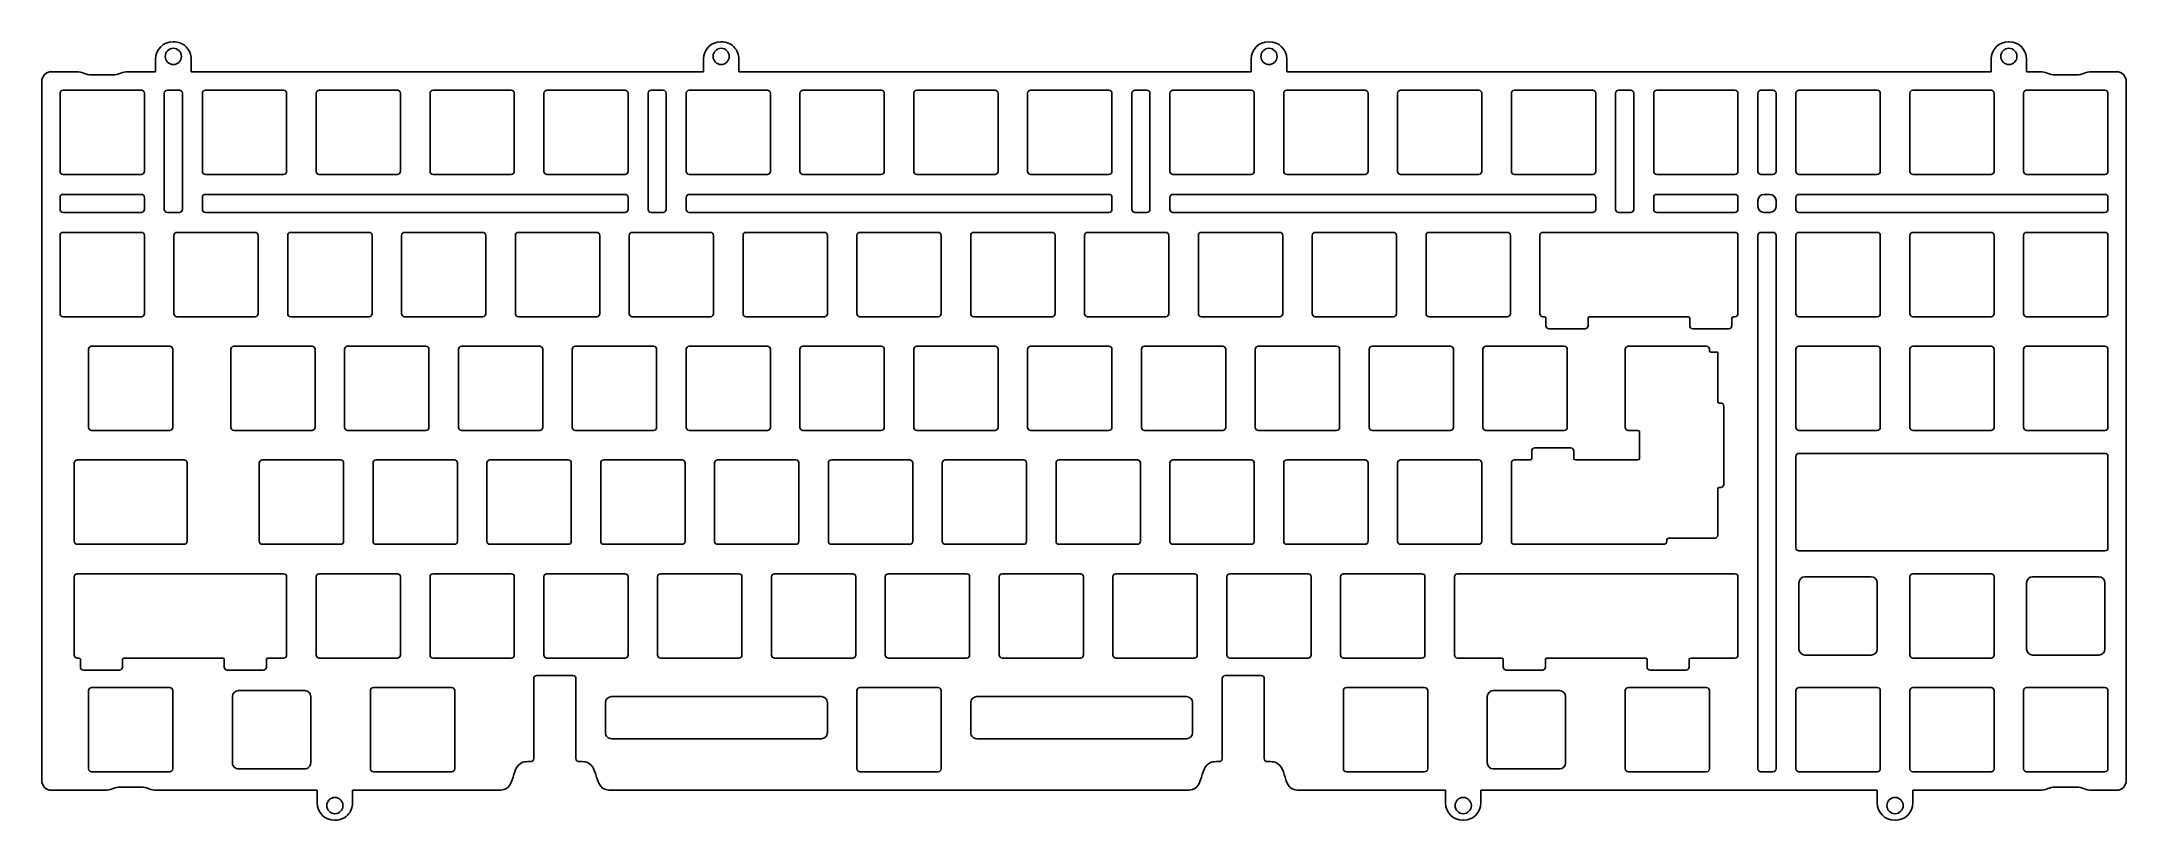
# Model space of a CAD drawing. Extents: x -4 to 342, y -88 to 41.
import ezdxf

# ---------------------------------------------------------------- set-up
doc = ezdxf.new("R2010")
doc.units = 0
doc.layers.add('BLACK', color=7, linetype='CONTINUOUS')

msp = doc.modelspace()

# ---------------------------------------------------------------- linework, layer by layer
at = {"layer": 'BLACK', "linetype": 'CONTINUOUS'}
for p, q in [((15.0125, 36.225), (15.0125, 38.325)), ((17.9125, 41.225), (18.0125, 41.225)), ((20.9125, 38.325), (20.9125, 36.225)), ((105.969, 36.225), (105.969, 38.325)), ((108.869, 41.225), (108.969, 41.225)), ((111.869, 38.325), (111.869, 36.225)), ((196.925, 36.225), (196.925, 38.325)), ((199.825, 41.225), (199.925, 41.225)), ((202.825, 38.325), (202.825, 36.225)), ((319.775, 36.225), (319.775, 38.325)), ((322.675, 41.225), (322.775, 41.225)), ((325.675, 38.325), (325.675, 36.225)), ((-3.9, -81.5), (-3.9, 34.625)), ((-2.3, 36.225), (1.9324, 36.225)), ((7.8876, 35.725), (4.4124, 35.725)), ((10.3676, 36.225), (15.0125, 36.225)), ((20.9125, 36.225), (105.969, 36.225)), ((111.869, 36.225), (196.925, 36.225)), ((202.825, 36.225), (319.775, 36.225)), ((325.675, 36.225), (327.957, 36.225)), ((333.913, 35.725), (330.437, 35.725)), ((336.393, 36.225), (340.625, 36.225)), ((342.225, 34.625), (342.225, -81.5)), ((-0.85, 32.675), (-0.85, 19.675)), ((12.65, 33.175), (-0.35, 33.175)), ((13.15, 19.675), (13.15, 32.675)), ((16.4625, 32.675), (16.4625, 13.3625)), ((18.9625, 33.175), (16.9625, 33.175)), ((19.4625, 32.675), (19.4625, 13.3625)), ((22.775, 32.675), (22.775, 19.675)), ((36.275, 33.175), (23.275, 33.175)), ((36.775, 19.675), (36.775, 32.675)), ((41.675, 32.675), (41.675, 19.675)), ((55.175, 33.175), (42.175, 33.175)), ((55.675, 19.675), (55.675, 32.675)), ((60.575, 32.675), (60.575, 19.675)), ((74.075, 33.175), (61.075, 33.175)), ((74.575, 19.675), (74.575, 32.675)), ((79.475, 32.675), (79.475, 19.675)), ((92.975, 33.175), (79.975, 33.175)), ((93.475, 19.675), (93.475, 32.675)), ((96.7875, 32.675), (96.7875, 13.3625)), ((97.2875, 33.175), (99.2875, 33.175)), ((99.7875, 32.675), (99.7875, 13.3625)), ((103.1, 32.675), (103.1, 19.675)), ((116.6, 33.175), (103.6, 33.175)), ((117.1, 19.675), (117.1, 32.675)), ((122, 32.675), (122, 19.675)), ((135.5, 33.175), (122.5, 33.175)), ((136, 19.675), (136, 32.675)), ((140.9, 32.675), (140.9, 19.675)), ((154.4, 33.175), (141.4, 33.175)), ((154.9, 19.675), (154.9, 32.675)), ((159.8, 32.675), (159.8, 19.675)), ((173.3, 33.175), (160.3, 33.175)), ((173.8, 19.675), (173.8, 32.675)), ((177.112, 32.675), (177.112, 13.3625)), ((177.612, 33.175), (179.612, 33.175)), ((180.112, 32.675), (180.112, 13.3625)), ((183.425, 32.675), (183.425, 19.675)), ((196.925, 33.175), (183.925, 33.175)), ((197.425, 19.675), (197.425, 32.675)), ((202.325, 32.675), (202.325, 19.675)), ((215.825, 33.175), (202.825, 33.175)), ((216.325, 19.675), (216.325, 32.675)), ((221.225, 32.675), (221.225, 19.675)), ((234.725, 33.175), (221.725, 33.175)), ((235.225, 19.675), (235.225, 32.675)), ((240.125, 32.675), (240.125, 19.675)), ((253.625, 33.175), (240.625, 33.175)), ((254.125, 19.675), (254.125, 32.675)), ((257.438, 13.3625), (257.438, 32.675)), ((257.938, 33.175), (259.938, 33.175)), ((260.438, 13.3625), (260.438, 32.675)), ((263.75, 32.675), (263.75, 19.675)), ((277.25, 33.175), (264.25, 33.175)), ((277.75, 19.675), (277.75, 32.675)), ((281.062, 32.675), (281.062, 19.675)), ((281.562, 33.175), (283.562, 33.175)), ((284.062, 32.675), (284.062, 19.675)), ((287.375, 32.675), (287.375, 19.675)), ((300.875, 33.175), (287.875, 33.175)), ((301.375, 19.675), (301.375, 32.675)), ((306.275, 32.675), (306.275, 19.675)), ((319.775, 33.175), (306.775, 33.175)), ((320.275, 19.675), (320.275, 32.675)), ((325.175, 32.675), (325.175, 19.675)), ((338.675, 33.175), (325.675, 33.175)), ((339.175, 19.675), (339.175, 32.675)), ((-0.35, 19.175), (12.65, 19.175)), ((23.275, 19.175), (36.275, 19.175)), ((42.175, 19.175), (55.175, 19.175)), ((61.075, 19.175), (74.075, 19.175)), ((79.975, 19.175), (92.975, 19.175)), ((103.6, 19.175), (116.6, 19.175)), ((122.5, 19.175), (135.5, 19.175)), ((141.4, 19.175), (154.4, 19.175)), ((160.3, 19.175), (173.3, 19.175)), ((183.925, 19.175), (196.925, 19.175)), ((202.825, 19.175), (215.825, 19.175)), ((221.725, 19.175), (234.725, 19.175)), ((240.625, 19.175), (253.625, 19.175)), ((264.25, 19.175), (277.25, 19.175)), ((281.562, 19.175), (283.562, 19.175)), ((287.875, 19.175), (300.875, 19.175)), ((306.775, 19.175), (319.775, 19.175)), ((325.675, 19.175), (338.675, 19.175)), ((-0.85, 15.3625), (-0.85, 13.3625)), ((-0.35, 15.8625), (12.65, 15.8625)), ((13.15, 15.3625), (13.15, 13.3625)), ((22.775, 15.3625), (22.775, 13.3625)), ((23.275, 15.8625), (92.975, 15.8625)), ((93.475, 15.3625), (93.475, 13.3625)), ((103.1, 15.3625), (103.1, 13.3625)), ((103.6, 15.8625), (173.3, 15.8625)), ((173.8, 15.3625), (173.8, 13.3625)), ((183.425, 15.3625), (183.425, 13.3625)), ((183.925, 15.8625), (253.625, 15.8625)), ((254.125, 15.3625), (254.125, 13.3625)), ((263.75, 15.3625), (263.75, 13.3625)), ((264.25, 15.8625), (277.25, 15.8625)), ((277.75, 15.3625), (277.75, 13.3625)), ((281.062, 14.8625), (281.062, 13.8625)), ((282.062, 15.8625), (283.062, 15.8625)), ((284.062, 14.8625), (284.062, 13.8625)), ((287.375, 15.3625), (287.375, 13.3625)), ((287.875, 15.8625), (338.675, 15.8625)), ((339.175, 15.3625), (339.175, 13.3625)), ((-0.35, 12.8625), (12.65, 12.8625)), ((18.9625, 12.8625), (16.9625, 12.8625)), ((23.275, 12.8625), (92.975, 12.8625)), ((97.2875, 12.8625), (99.2875, 12.8625)), ((103.6, 12.8625), (173.3, 12.8625)), ((177.612, 12.8625), (179.612, 12.8625)), ((183.925, 12.8625), (253.625, 12.8625)), ((257.938, 12.8625), (259.938, 12.8625)), ((264.25, 12.8625), (277.25, 12.8625)), ((282.062, 12.8625), (283.062, 12.8625)), ((287.875, 12.8625), (338.675, 12.8625)), ((-0.85, 9.05), (-0.85, -3.95)), ((12.65, 9.55), (-0.35, 9.55)), ((13.15, -3.95), (13.15, 9.05)), ((18.05, 9.05), (18.05, -3.95)), ((31.55, 9.55), (18.55, 9.55)), ((32.05, -3.95), (32.05, 9.05)), ((36.95, 9.05), (36.95, -3.95)), ((50.45, 9.55), (37.45, 9.55)), ((50.95, -3.95), (50.95, 9.05)), ((55.85, 9.05), (55.85, -3.95)), ((69.35, 9.55), (56.35, 9.55)), ((69.85, -3.95), (69.85, 9.05)), ((74.75, 9.05), (74.75, -3.95)), ((88.25, 9.55), (75.25, 9.55)), ((88.75, -3.95), (88.75, 9.05)), ((93.65, 9.05), (93.65, -3.95)), ((107.15, 9.55), (94.15, 9.55)), ((107.65, -3.95), (107.65, 9.05)), ((112.55, 9.05), (112.55, -3.95)), ((126.05, 9.55), (113.05, 9.55)), ((126.55, -3.95), (126.55, 9.05)), ((131.45, 9.05), (131.45, -3.95)), ((144.95, 9.55), (131.95, 9.55)), ((145.45, -3.95), (145.45, 9.05)), ((150.35, 9.05), (150.35, -3.95)), ((163.85, 9.55), (150.85, 9.55)), ((164.35, -3.95), (164.35, 9.05)), ((169.25, 9.05), (169.25, -3.95)), ((182.75, 9.55), (169.75, 9.55)), ((183.25, -3.95), (183.25, 9.05)), ((188.15, 9.05), (188.15, -3.95)), ((201.65, 9.55), (188.65, 9.55)), ((202.15, -3.95), (202.15, 9.05)), ((207.05, 9.05), (207.05, -3.95)), ((220.55, 9.55), (207.55, 9.55)), ((221.05, -3.95), (221.05, 9.05)), ((225.95, 9.05), (225.95, -3.95)), ((239.45, 9.55), (226.45, 9.55)), ((239.95, -3.95), (239.95, 9.05)), ((244.85, 9.05), (244.85, -3.95)), ((277.25, 9.55), (245.35, 9.55)), ((277.75, 9.05), (277.75, -3.95)), ((281.062, 9.05), (281.062, -79.55)), ((281.562, 9.55), (283.562, 9.55)), ((284.062, 9.05), (284.062, -79.55)), ((287.375, 9.05), (287.375, -3.95)), ((300.875, 9.55), (287.875, 9.55)), ((301.375, -3.95), (301.375, 9.05)), ((306.275, 9.05), (306.275, -3.95)), ((319.775, 9.55), (306.775, 9.55)), ((320.275, -3.95), (320.275, 9.05)), ((325.175, 9.05), (325.175, -3.95)), ((338.675, 9.55), (325.675, 9.55)), ((339.175, -3.95), (339.175, 9.05)), ((-0.35, -4.45), (12.65, -4.45)), ((18.55, -4.45), (31.55, -4.45)), ((37.45, -4.45), (50.45, -4.45)), ((56.35, -4.45), (69.35, -4.45)), ((75.25, -4.45), (88.25, -4.45)), ((94.15, -4.45), (107.15, -4.45)), ((113.05, -4.45), (126.05, -4.45)), ((131.95, -4.45), (144.95, -4.45)), ((150.85, -4.45), (163.85, -4.45)), ((169.75, -4.45), (182.75, -4.45)), ((188.65, -4.45), (201.65, -4.45)), ((207.55, -4.45), (220.55, -4.45)), ((226.45, -4.45), (239.45, -4.45)), ((245.35, -4.45), (245.612, -4.45)), ((245.862, -4.7), (245.862, -5.95)), ((246.362, -6.45), (252.362, -6.45)), ((252.862, -4.7), (252.862, -5.95)), ((253.112, -4.45), (269.488, -4.45)), ((269.738, -4.7), (269.738, -5.95)), ((270.238, -6.45), (276.238, -6.45)), ((276.738, -4.7), (276.738, -5.95)), ((276.988, -4.45), (277.25, -4.45)), ((287.875, -4.45), (300.875, -4.45)), ((306.775, -4.45), (319.775, -4.45)), ((325.675, -4.45), (338.675, -4.45)), ((3.875, -9.85), (3.875, -22.85)), ((17.375, -9.35), (4.375, -9.35)), ((17.875, -22.85), (17.875, -9.85)), ((27.5, -9.85), (27.5, -22.85)), ((41, -9.35), (28, -9.35)), ((41.5, -22.85), (41.5, -9.85)), ((46.4, -9.85), (46.4, -22.85)), ((59.9, -9.35), (46.9, -9.35)), ((60.4, -22.85), (60.4, -9.85)), ((65.3, -9.85), (65.3, -22.85)), ((78.8, -9.35), (65.8, -9.35)), ((79.3, -22.85), (79.3, -9.85)), ((84.2, -9.85), (84.2, -22.85)), ((97.7, -9.35), (84.7, -9.35)), ((98.2, -22.85), (98.2, -9.85)), ((103.1, -9.85), (103.1, -22.85)), ((116.6, -9.35), (103.6, -9.35)), ((117.1, -22.85), (117.1, -9.85)), ((122, -9.85), (122, -22.85)), ((135.5, -9.35), (122.5, -9.35)), ((136, -22.85), (136, -9.85)), ((140.9, -9.85), (140.9, -22.85)), ((154.4, -9.35), (141.4, -9.35)), ((154.9, -22.85), (154.9, -9.85)), ((159.8, -9.85), (159.8, -22.85)), ((173.3, -9.35), (160.3, -9.35)), ((173.8, -22.85), (173.8, -9.85)), ((178.7, -9.85), (178.7, -22.85)), ((192.2, -9.35), (179.2, -9.35)), ((192.7, -22.85), (192.7, -9.85)), ((197.6, -9.85), (197.6, -22.85)), ((211.1, -9.35), (198.1, -9.35)), ((211.6, -22.85), (211.6, -9.85)), ((216.5, -9.85), (216.5, -22.85)), ((230, -9.35), (217, -9.35)), ((230.5, -22.85), (230.5, -9.85)), ((235.4, -9.85), (235.4, -22.85)), ((248.9, -9.35), (235.9, -9.35)), ((249.4, -22.85), (249.4, -9.85)), ((259.025, -9.85), (259.025, -22.85)), ((272.525, -9.35), (259.525, -9.35)), ((273.025, -10.112), (273.025, -9.85)), ((274.387, -10.362), (273.275, -10.362)), ((274.387, -18.55), (274.387, -10.362)), ((287.375, -9.85), (287.375, -22.85)), ((300.875, -9.35), (287.875, -9.35)), ((301.375, -22.85), (301.375, -9.85)), ((306.275, -9.85), (306.275, -22.85)), ((319.775, -9.35), (306.775, -9.35)), ((320.275, -22.85), (320.275, -9.85)), ((325.175, -9.85), (325.175, -22.85)), ((338.675, -9.35), (325.675, -9.35)), ((339.175, -22.85), (339.175, -9.85)), ((274.887, -18.8), (274.637, -18.8)), ((275.387, -32.3), (275.387, -19.3)), ((4.375, -23.35), (17.375, -23.35)), ((28, -23.35), (41, -23.35)), ((46.9, -23.35), (59.9, -23.35)), ((65.8, -23.35), (78.8, -23.35)), ((84.7, -23.35), (97.7, -23.35)), ((103.6, -23.35), (116.6, -23.35)), ((122.5, -23.35), (135.5, -23.35)), ((141.4, -23.35), (154.4, -23.35)), ((160.3, -23.35), (173.3, -23.35)), ((179.2, -23.35), (192.2, -23.35)), ((198.1, -23.35), (211.1, -23.35)), ((217, -23.35), (230, -23.35)), ((235.9, -23.35), (248.9, -23.35)), ((259.525, -23.35), (261.137, -23.35)), ((261.387, -23.6), (261.387, -28)), ((287.875, -23.35), (300.875, -23.35)), ((306.775, -23.35), (319.775, -23.35)), ((325.675, -23.35), (338.675, -23.35)), ((243.499, -28), (243.499, -26.75)), ((249.999, -26.25), (243.999, -26.25)), ((250.499, -28), (250.499, -26.75)), ((287.375, -27.65), (287.375, -42.85)), ((287.875, -27.15), (338.675, -27.15)), ((339.175, -27.65), (339.175, -42.85)), ((1.5125, -28.75), (1.5125, -41.75)), ((19.7375, -28.25), (2.0125, -28.25)), ((20.2375, -41.75), (20.2375, -28.75)), ((32.225, -28.75), (32.225, -41.75)), ((45.725, -28.25), (32.725, -28.25)), ((46.225, -41.75), (46.225, -28.75)), ((51.125, -28.75), (51.125, -41.75)), ((64.625, -28.25), (51.625, -28.25)), ((65.125, -41.75), (65.125, -28.75)), ((70.025, -28.75), (70.025, -41.75)), ((83.525, -28.25), (70.525, -28.25)), ((84.025, -41.75), (84.025, -28.75)), ((88.925, -28.75), (88.925, -41.75)), ((102.425, -28.25), (89.425, -28.25)), ((102.925, -41.75), (102.925, -28.75)), ((107.825, -28.75), (107.825, -41.75)), ((121.325, -28.25), (108.325, -28.25)), ((121.825, -41.75), (121.825, -28.75)), ((126.725, -28.75), (126.725, -41.75)), ((140.225, -28.25), (127.225, -28.25)), ((140.725, -41.75), (140.725, -28.75)), ((145.625, -28.75), (145.625, -41.75)), ((159.125, -28.25), (146.125, -28.25)), ((159.625, -41.75), (159.625, -28.75)), ((164.525, -28.75), (164.525, -41.75)), ((178.025, -28.25), (165.025, -28.25)), ((178.525, -41.75), (178.525, -28.75)), ((183.425, -28.75), (183.425, -41.75)), ((196.925, -28.25), (183.925, -28.25)), ((197.425, -41.75), (197.425, -28.75)), ((202.325, -28.75), (202.325, -41.75)), ((215.825, -28.25), (202.825, -28.25)), ((216.325, -41.75), (216.325, -28.75)), ((221.225, -28.75), (221.225, -41.75)), ((234.725, -28.25), (221.725, -28.25)), ((235.225, -41.75), (235.225, -28.75)), ((240.125, -28.75), (240.125, -41.75)), ((243.249, -28.25), (240.625, -28.25)), ((261.137, -28.25), (250.749, -28.25)), ((274.387, -40.738), (274.387, -33.05)), ((274.637, -32.8), (274.887, -32.8)), ((265.938, -41.75), (265.938, -41.5)), ((273.875, -41.25), (266.188, -41.25)), ((2.0125, -42.25), (19.7375, -42.25)), ((32.725, -42.25), (45.725, -42.25)), ((51.625, -42.25), (64.625, -42.25)), ((70.525, -42.25), (83.525, -42.25)), ((89.425, -42.25), (102.425, -42.25)), ((108.325, -42.25), (121.325, -42.25)), ((127.225, -42.25), (140.225, -42.25)), ((146.125, -42.25), (159.125, -42.25)), ((165.025, -42.25), (178.025, -42.25)), ((183.925, -42.25), (196.925, -42.25)), ((202.825, -42.25), (215.825, -42.25)), ((221.725, -42.25), (234.725, -42.25)), ((240.625, -42.25), (265.438, -42.25)), ((287.875, -43.35), (338.675, -43.35)), ((1.5125, -47.65), (1.5125, -60.65)), ((36.275, -47.15), (2.0125, -47.15)), ((36.775, -60.65), (36.775, -47.65)), ((41.675, -47.65), (41.675, -60.65)), ((55.175, -47.15), (42.175, -47.15)), ((55.675, -60.65), (55.675, -47.65)), ((60.575, -47.65), (60.575, -60.65)), ((74.075, -47.15), (61.075, -47.15)), ((74.575, -60.65), (74.575, -47.65)), ((79.475, -47.65), (79.475, -60.65)), ((92.975, -47.15), (79.975, -47.15)), ((93.475, -60.65), (93.475, -47.65)), ((98.375, -47.65), (98.375, -60.65)), ((111.875, -47.15), (98.875, -47.15)), ((112.375, -60.65), (112.375, -47.65)), ((117.275, -47.65), (117.275, -60.65)), ((130.775, -47.15), (117.775, -47.15)), ((131.275, -60.65), (131.275, -47.65)), ((136.175, -47.65), (136.175, -60.65)), ((149.675, -47.15), (136.675, -47.15)), ((150.175, -60.65), (150.175, -47.65)), ((155.075, -47.65), (155.075, -60.65)), ((168.575, -47.15), (155.575, -47.15)), ((169.075, -60.65), (169.075, -47.65)), ((173.975, -47.65), (173.975, -60.65)), ((187.475, -47.15), (174.475, -47.15)), ((187.975, -60.65), (187.975, -47.65)), ((192.875, -47.65), (192.875, -60.65)), ((206.375, -47.15), (193.375, -47.15)), ((206.875, -60.65), (206.875, -47.65)), ((211.775, -47.65), (211.775, -60.65)), ((225.275, -47.15), (212.275, -47.15)), ((225.775, -60.65), (225.775, -47.65)), ((230.675, -47.65), (230.675, -60.65)), ((231.175, -47.15), (277.25, -47.15)), ((277.75, -47.65), (277.75, -60.65)), ((299.875, -47.65), (288.875, -47.65)), ((306.275, -47.65), (306.275, -60.65)), ((319.775, -47.15), (306.775, -47.15)), ((320.275, -60.65), (320.275, -47.65)), ((337.675, -47.65), (326.675, -47.65)), ((287.875, -48.65), (287.875, -59.65)), ((300.875, -48.65), (300.875, -59.65)), ((325.675, -48.65), (325.675, -59.65)), ((338.675, -48.65), (338.675, -59.65)), ((2.0125, -61.15), (2.2745, -61.15)), ((2.5245, -61.4), (2.5245, -62.65)), ((9.5245, -61.4), (9.5245, -62.65)), ((9.7745, -61.15), (26.1505, -61.15)), ((26.4005, -61.4), (26.4005, -62.65)), ((33.4005, -61.4), (33.4005, -62.65)), ((33.6505, -61.15), (36.275, -61.15)), ((42.175, -61.15), (55.175, -61.15)), ((61.075, -61.15), (74.075, -61.15)), ((79.975, -61.15), (92.975, -61.15)), ((98.875, -61.15), (111.875, -61.15)), ((117.775, -61.15), (130.775, -61.15)), ((136.675, -61.15), (149.675, -61.15)), ((155.575, -61.15), (168.575, -61.15)), ((174.475, -61.15), (187.475, -61.15)), ((193.375, -61.15), (206.375, -61.15)), ((212.275, -61.15), (225.275, -61.15)), ((231.175, -61.15), (238.524, -61.15)), ((238.774, -61.4), (238.774, -62.65)), ((245.774, -61.4), (245.774, -62.65)), ((246.024, -61.15), (262.4, -61.15)), ((262.65, -61.4), (262.65, -62.65)), ((269.65, -61.4), (269.65, -62.65)), ((269.9, -61.15), (277.25, -61.15)), ((299.875, -60.65), (288.875, -60.65)), ((306.775, -61.15), (319.775, -61.15)), ((337.675, -60.65), (326.675, -60.65)), ((3.0245, -63.15), (9.0245, -63.15)), ((26.9005, -63.15), (32.9005, -63.15)), ((77.8, -77.85), (77.8, -64.55)), ((84.3, -64.05), (78.3, -64.05)), ((84.8, -77.85), (84.8, -64.55)), ((192.1, -77.85), (192.1, -64.55)), ((198.6, -64.05), (192.6, -64.05)), ((199.1, -77.85), (199.1, -64.55)), ((239.274, -63.15), (245.274, -63.15)), ((263.15, -63.15), (269.15, -63.15)), ((3.875, -66.55), (3.875, -79.55)), ((17.375, -66.05), (4.375, -66.05)), ((17.875, -79.55), (17.875, -66.55)), ((27.775, -67.55), (27.775, -78.55)), ((28.775, -66.55), (39.775, -66.55)), ((40.775, -67.55), (40.775, -78.55)), ((50.675, -66.55), (50.675, -79.55)), ((64.175, -66.05), (51.175, -66.05)), ((64.675, -79.55), (64.675, -66.55)), ((89.7, -68.55), (89.7, -73.55)), ((90.7, -67.55), (125.55, -67.55)), ((126.55, -68.55), (126.55, -73.55)), ((131.45, -66.55), (131.45, -79.55)), ((144.95, -66.05), (131.95, -66.05)), ((145.45, -79.55), (145.45, -66.55)), ((150.35, -68.55), (150.35, -73.55)), ((186.2, -67.55), (151.35, -67.55)), ((187.2, -68.55), (187.2, -73.55)), ((212.225, -66.55), (212.225, -79.55)), ((225.725, -66.05), (212.725, -66.05)), ((226.225, -79.55), (226.225, -66.55)), ((236.125, -67.55), (236.125, -78.55)), ((237.125, -66.55), (248.125, -66.55)), ((249.125, -67.55), (249.125, -78.55)), ((259.025, -66.55), (259.025, -79.55)), ((272.525, -66.05), (259.525, -66.05)), ((273.025, -79.55), (273.025, -66.55)), ((287.375, -66.55), (287.375, -79.55)), ((300.875, -66.05), (287.875, -66.05)), ((301.375, -79.55), (301.375, -66.55)), ((306.275, -66.55), (306.275, -79.55)), ((319.775, -66.05), (306.775, -66.05)), ((320.275, -79.55), (320.275, -66.55)), ((325.175, -66.55), (325.175, -79.55)), ((338.675, -66.05), (325.675, -66.05)), ((339.175, -79.55), (339.175, -66.55)), ((90.7, -74.55), (125.55, -74.55)), ((186.2, -74.55), (151.35, -74.55)), ((28.775, -79.55), (39.775, -79.55)), ((74.7971, -79.648), (74.9998, -79.2658)), ((74.9998, -79.2658), (75.2563, -78.9324)), ((75.2563, -78.9324), (75.582, -78.6617)), ((75.582, -78.6617), (75.9923, -78.4674)), ((75.9923, -78.4674), (76.234, -78.4033)), ((76.234, -78.4033), (76.5026, -78.3636)), ((76.5026, -78.3636), (76.8, -78.35)), ((76.8, -78.35), (77.3, -78.35)), ((85.3, -78.35), (85.8, -78.35)), ((86.0974, -78.3636), (85.8, -78.35)), ((86.366, -78.4033), (86.0974, -78.3636)), ((86.6077, -78.4674), (86.366, -78.4033)), ((87.018, -78.6617), (86.6077, -78.4674)), ((87.3437, -78.9324), (87.018, -78.6617)), ((87.6002, -79.2658), (87.3437, -78.9324)), ((87.8029, -79.648), (87.6002, -79.2658)), ((189.097, -79.648), (189.3, -79.2658)), ((189.3, -79.2658), (189.556, -78.9324)), ((189.556, -78.9324), (189.882, -78.6617)), ((189.882, -78.6617), (190.292, -78.4674)), ((190.292, -78.4674), (190.534, -78.4033)), ((190.534, -78.4033), (190.803, -78.3636)), ((190.803, -78.3636), (191.1, -78.35)), ((191.6, -78.35), (191.1, -78.35)), ((200.1, -78.35), (199.6, -78.35)), ((200.397, -78.3636), (200.1, -78.35)), ((200.666, -78.4033), (200.397, -78.3636)), ((200.908, -78.4674), (200.666, -78.4033)), ((201.318, -78.6617), (200.908, -78.4674)), ((201.644, -78.9324), (201.318, -78.6617)), ((201.9, -79.2658), (201.644, -78.9324)), ((202.103, -79.648), (201.9, -79.2658)), ((237.125, -79.55), (248.125, -79.55)), ((4.375, -80.05), (17.375, -80.05)), ((9.1374, -82.6), (12.6126, -82.6)), ((51.175, -80.05), (64.175, -80.05)), ((72.3474, -83.0864), (72.616, -83.0467)), ((72.616, -83.0467), (72.8577, -82.9826)), ((72.8577, -82.9826), (73.268, -82.7883)), ((73.268, -82.7883), (73.5937, -82.5176)), ((73.5937, -82.5176), (73.8502, -82.1842)), ((73.8502, -82.1842), (74.0529, -81.802)), ((74.0529, -81.802), (74.2171, -81.3851)), ((74.2171, -81.3851), (74.3583, -80.9474)), ((74.3583, -80.9474), (74.4917, -80.5026)), ((74.4917, -80.5026), (74.6329, -80.0649)), ((74.6329, -80.0649), (74.7971, -79.648)), ((87.9671, -80.0649), (87.8029, -79.648)), ((88.1083, -80.5026), (87.9671, -80.0649)), ((88.2417, -80.9474), (88.1083, -80.5026)), ((88.3829, -81.3851), (88.2417, -80.9474)), ((88.5471, -81.802), (88.3829, -81.3851)), ((88.7498, -82.1842), (88.5471, -81.802)), ((89.0063, -82.5176), (88.7498, -82.1842)), ((89.332, -82.7883), (89.0063, -82.5176)), ((89.7423, -82.9826), (89.332, -82.7883)), ((89.984, -83.0467), (89.7423, -82.9826)), ((90.2526, -83.0864), (89.984, -83.0467)), ((131.95, -80.05), (144.95, -80.05)), ((186.647, -83.0864), (186.916, -83.0467)), ((186.916, -83.0467), (187.158, -82.9826)), ((187.158, -82.9826), (187.568, -82.7883)), ((187.568, -82.7883), (187.894, -82.5176)), ((187.894, -82.5176), (188.15, -82.1842)), ((188.15, -82.1842), (188.353, -81.802)), ((188.353, -81.802), (188.517, -81.3851)), ((188.517, -81.3851), (188.658, -80.9474)), ((188.658, -80.9474), (188.792, -80.5026)), ((188.792, -80.5026), (188.933, -80.0649)), ((188.933, -80.0649), (189.097, -79.648)), ((202.267, -80.0649), (202.103, -79.648)), ((202.408, -80.5026), (202.267, -80.0649)), ((202.542, -80.9474), (202.408, -80.5026)), ((202.683, -81.3851), (202.542, -80.9474)), ((202.847, -81.802), (202.683, -81.3851)), ((203.05, -82.1842), (202.847, -81.802)), ((203.306, -82.5176), (203.05, -82.1842)), ((203.632, -82.7883), (203.306, -82.5176)), ((204.042, -82.9826), (203.632, -82.7883)), ((204.284, -83.0467), (204.042, -82.9826)), ((204.553, -83.0864), (204.284, -83.0467)), ((212.725, -80.05), (225.725, -80.05)), ((259.525, -80.05), (272.525, -80.05)), ((281.562, -80.05), (283.562, -80.05)), ((287.875, -80.05), (300.875, -80.05)), ((306.775, -80.05), (319.775, -80.05)), ((325.675, -80.05), (338.675, -80.05)), ((330.437, -82.6), (333.913, -82.6)), ((6.6574, -83.1), (-2.3, -83.1)), ((41.825, -83.1), (15.0926, -83.1)), ((41.825, -85.2), (41.825, -83.1)), ((72.05, -83.1), (47.725, -83.1)), ((47.725, -83.1), (47.725, -85.2)), ((72.05, -83.1), (72.3474, -83.0864)), ((90.55, -83.1), (90.2526, -83.0864)), ((186.35, -83.1), (90.55, -83.1)), ((186.35, -83.1), (186.647, -83.0864)), ((204.85, -83.1), (204.553, -83.0864)), ((229.175, -83.1), (204.85, -83.1)), ((229.175, -85.2), (229.175, -83.1)), ((235.075, -83.1), (235.075, -85.2)), ((300.875, -83.1), (235.075, -83.1)), ((300.875, -85.2), (300.875, -83.1)), ((306.775, -83.1), (306.775, -85.2)), ((327.957, -83.1), (306.775, -83.1)), ((340.625, -83.1), (336.393, -83.1)), ((44.825, -88.1), (44.725, -88.1)), ((232.175, -88.1), (232.075, -88.1)), ((303.875, -88.1), (303.775, -88.1))]:
    msp.add_line(p, q, dxfattribs=at)
at = {"layer": 'BLACK'}
for centre in [(17.9625, 38.775), (108.919, 38.775), (199.875, 38.775), (322.725, 38.775), (44.775, -85.65), (232.125, -85.65), (303.825, -85.65)]:
    msp.add_circle(centre, 1.35, dxfattribs=at)
for centre, radius, start, end in [((17.9125, 38.325), 2.9, -270, -180), ((18.0125, 38.325), 2.9, -0.00002, 90), ((108.869, 38.325), 2.9, -270, -180), ((108.969, 38.325), 2.9, -0.00002, 90), ((199.825, 38.325), 2.9, 90, 180), ((199.925, 38.325), 2.9, 0, 90), ((322.675, 38.325), 2.9, 90, 180), ((322.775, 38.325), 2.9, 0, 90), ((-2.3, 34.625), 1.6, -270, -180), ((1.9324, 33.325), 2.9, 67.2019, 89.9999), ((4.4124, 39.225), 3.5, -112.798, -90), ((7.8876, 39.225), 3.5, -90, -67.2018), ((10.3676, 33.325), 2.9, 90.0001, 112.798), ((327.957, 33.325), 2.9, 67.201, 89.9991), ((330.437, 39.225), 3.5, -112.799, -90.0006), ((333.913, 39.225), 3.5, -89.9994, -67.2012), ((336.393, 33.325), 2.9, 90.0009, 112.799), ((340.625, 34.625), 1.6, 0, 90), ((-0.35, 32.675), 0.5, 90.0001, 180), ((12.65, 32.675), 0.5, 0.000115, 89.9999), ((16.9625, 32.675), 0.5, 90.0001, 180), ((18.9625, 32.675), 0.5, 0.000115, 89.9999), ((23.275, 32.675), 0.5, 90.0001, 180), ((36.275, 32.675), 0.5, 0.000115, 89.9999), ((42.175, 32.675), 0.5, 90.0001, 180), ((55.175, 32.675), 0.5, 0.000115, 89.9999), ((61.075, 32.675), 0.5, 90.0001, 180), ((74.075, 32.675), 0.5, 0.000115, 89.9999), ((79.975, 32.675), 0.5, 90.0001, 180), ((92.975, 32.675), 0.5, 0.000115, 89.9999), ((97.2875, 32.675), 0.5, 90.0001, 180), ((99.2875, 32.675), 0.5, 0.000115, 89.9999), ((103.6, 32.675), 0.5, 90.0001, 180), ((116.6, 32.675), 0.5, 0.000115, 89.9999), ((122.5, 32.675), 0.5, 90.0001, 180), ((135.5, 32.675), 0.5, 0.000115, 89.9999), ((141.4, 32.675), 0.5, 90.0001, 180), ((154.4, 32.675), 0.5, 0.000115, 89.9999), ((160.3, 32.675), 0.5, 90.0001, 180), ((173.3, 32.675), 0.5, 0, 90), ((177.612, 32.675), 0.5, 90, 180), ((179.612, 32.675), 0.5, 0, 90), ((183.925, 32.675), 0.5, 90, 180), ((196.925, 32.675), 0.5, 0, 90), ((202.825, 32.675), 0.5, 90, 180), ((215.825, 32.675), 0.5, 0, 90), ((221.725, 32.675), 0.5, 90, 180), ((234.725, 32.675), 0.5, 0, 90), ((240.625, 32.675), 0.5, 90, 180), ((253.625, 32.675), 0.5, 0, 90), ((257.938, 32.675), 0.5, 90, 180), ((259.938, 32.675), 0.5, 0, 90), ((264.25, 32.675), 0.5, 90, 180), ((277.25, 32.675), 0.5, 0, 90), ((281.562, 32.675), 0.5, 90, 180), ((283.562, 32.675), 0.5, 0, 90), ((287.875, 32.675), 0.5, 90, 180), ((300.875, 32.675), 0.5, 0, 90), ((306.775, 32.675), 0.5, 90, 180), ((319.775, 32.675), 0.5, 0, 90), ((325.675, 32.675), 0.5, 90, 180), ((338.675, 32.675), 0.5, 0, 90), ((-0.35, 19.675), 0.5, -180, -90.0001), ((12.65, 19.675), 0.5, -89.9999, -0.000115), ((23.275, 19.675), 0.5, -180, -90.0001), ((36.275, 19.675), 0.5, -89.9999, -0.000115), ((42.175, 19.675), 0.5, -180, -90.0001), ((55.175, 19.675), 0.5, -89.9999, -0.000115), ((61.075, 19.675), 0.5, -180, -90.0001), ((74.075, 19.675), 0.5, -89.9999, -0.000115), ((79.975, 19.675), 0.5, -180, -90.0001), ((92.975, 19.675), 0.5, -89.9999, -0.000115), ((103.6, 19.675), 0.5, -180, -90.0001), ((116.6, 19.675), 0.5, -89.9999, -0.000115), ((122.5, 19.675), 0.5, -180, -90.0001), ((135.5, 19.675), 0.5, -89.9999, -0.000115), ((141.4, 19.675), 0.5, -180, -90.0001), ((154.4, 19.675), 0.5, -89.9999, -0.000115), ((160.3, 19.675), 0.5, -180, -90.0001), ((173.3, 19.675), 0.5, -90, 0), ((183.925, 19.675), 0.5, -180, -90), ((196.925, 19.675), 0.5, -90, 0), ((202.825, 19.675), 0.5, -180, -90), ((215.825, 19.675), 0.5, -90, 0), ((221.725, 19.675), 0.5, -180, -90), ((234.725, 19.675), 0.5, -90, 0), ((240.625, 19.675), 0.5, -180, -90), ((253.625, 19.675), 0.5, -90, 0), ((264.25, 19.675), 0.5, -180, -90), ((277.25, 19.675), 0.5, -90, 0), ((281.562, 19.675), 0.5, -180, -90), ((283.562, 19.675), 0.5, -90, 0), ((287.875, 19.675), 0.5, -180, -90), ((300.875, 19.675), 0.5, -90, 0), ((306.775, 19.675), 0.5, -180, -90), ((319.775, 19.675), 0.5, -90, 0), ((325.675, 19.675), 0.5, -180, -90), ((338.675, 19.675), 0.5, -90, 0), ((-0.35, 15.3625), 0.5, 90.0001, 180), ((12.65, 15.3625), 0.5, 0.000115, 89.9999), ((23.275, 15.3625), 0.5, 90.0001, 180), ((92.975, 15.3625), 0.5, 0.000115, 89.9999), ((103.6, 15.3625), 0.5, 90.0001, 180), ((173.3, 15.3625), 0.5, 0, 90), ((183.925, 15.3625), 0.5, 90, 180), ((253.625, 15.3625), 0.5, 0, 90), ((264.25, 15.3625), 0.5, 90, 180), ((277.25, 15.3625), 0.5, 0, 90), ((282.062, 14.8625), 1, 90, 180), ((282.062, 13.8625), 1, -180, -90), ((283.062, 14.8625), 1, 0, 90), ((283.062, 13.8625), 1, -90, 0), ((287.875, 15.3625), 0.5, 90, 180), ((338.675, 15.3625), 0.5, 0, 90), ((-0.35, 13.3625), 0.5, -180, -90.0001), ((12.65, 13.3625), 0.5, -89.9999, -0.000115), ((16.9625, 13.3625), 0.5, -180, -90.0001), ((18.9625, 13.3625), 0.5, -89.9999, -0.000115), ((23.275, 13.3625), 0.5, -180, -90.0001), ((92.975, 13.3625), 0.5, -89.9999, -0.000115), ((97.2875, 13.3625), 0.5, -180, -90.0001), ((99.2875, 13.3625), 0.5, -89.9999, -0.000115), ((103.6, 13.3625), 0.5, -180, -90.0001), ((173.3, 13.3625), 0.5, -90, 0), ((177.612, 13.3625), 0.5, -180, -90), ((179.612, 13.3625), 0.5, -90, 0), ((183.925, 13.3625), 0.5, -180, -90), ((253.625, 13.3625), 0.5, -90, 0), ((257.938, 13.3625), 0.5, -180, -90), ((259.938, 13.3625), 0.5, -90, 0), ((264.25, 13.3625), 0.5, -180, -90), ((277.25, 13.3625), 0.5, -90, 0), ((287.875, 13.3625), 0.5, -180, -90), ((338.675, 13.3625), 0.5, -90, 0), ((-0.35, 9.05), 0.5, 90.0001, 180), ((12.65, 9.05), 0.5, 0.000115, 89.9999), ((18.55, 9.05), 0.5, 90.0001, 180), ((31.55, 9.05), 0.5, 0.000115, 89.9999), ((37.45, 9.05), 0.5, 90.0001, 180), ((50.45, 9.05), 0.5, 0.000115, 89.9999), ((56.35, 9.05), 0.5, 90.0001, 180), ((69.35, 9.05), 0.5, 0.000115, 89.9999), ((75.25, 9.05), 0.5, 90.0001, 180), ((88.25, 9.05), 0.5, 0.000115, 89.9999), ((94.15, 9.05), 0.5, 90.0001, 180), ((107.15, 9.05), 0.5, 0.000115, 89.9999), ((113.05, 9.05), 0.5, 90.0001, 180), ((126.05, 9.05), 0.5, 0.000115, 89.9999), ((131.95, 9.05), 0.5, 90.0001, 180), ((144.95, 9.05), 0.5, 0.000115, 89.9999), ((150.85, 9.05), 0.5, 90.0001, 180), ((163.85, 9.05), 0.5, 0.000115, 89.9999), ((169.75, 9.05), 0.5, 90, 180), ((182.75, 9.05), 0.5, 0, 90), ((188.65, 9.05), 0.5, 90, 180), ((201.65, 9.05), 0.5, 0, 90), ((207.55, 9.05), 0.5, 90, 180), ((220.55, 9.05), 0.5, 0, 90), ((226.45, 9.05), 0.5, 90, 180), ((239.45, 9.05), 0.5, 0, 90), ((245.35, 9.05), 0.5, 90, 180), ((277.25, 9.05), 0.5, 0, 90), ((281.562, 9.05), 0.5, 90, 180), ((283.562, 9.05), 0.5, 0, 90), ((287.875, 9.05), 0.5, 90, 180), ((300.875, 9.05), 0.5, 0, 90), ((306.775, 9.05), 0.5, 90, 180), ((319.775, 9.05), 0.5, 0, 90), ((325.675, 9.05), 0.5, 90, 180), ((338.675, 9.05), 0.5, 0, 90), ((-0.35, -3.95), 0.5, -180, -90.0001), ((12.65, -3.95), 0.5, -89.9999, -0.000115), ((18.55, -3.95), 0.5, -180, -90.0001), ((31.55, -3.95), 0.5, -89.9999, -0.000115), ((37.45, -3.95), 0.5, -180, -90.0001), ((50.45, -3.95), 0.5, -89.9999, -0.000115), ((56.35, -3.95), 0.5, -180, -90.0001), ((69.35, -3.95), 0.5, -89.9999, -0.000115), ((75.25, -3.95), 0.5, -180, -90.0001), ((88.25, -3.95), 0.5, -89.9999, -0.000115), ((94.15, -3.95), 0.5, -180, -90.0001), ((107.15, -3.95), 0.5, -89.9999, -0.000115), ((113.05, -3.95), 0.5, -180, -90.0001), ((126.05, -3.95), 0.5, -89.9999, -0.000115), ((131.95, -3.95), 0.5, -180, -90.0001), ((144.95, -3.95), 0.5, -89.9999, -0.000115), ((150.85, -3.95), 0.5, -180, -90.0001), ((163.85, -3.95), 0.5, -89.9999, -0.000115), ((169.75, -3.95), 0.5, -180, -90), ((182.75, -3.95), 0.5, -90, 0), ((188.65, -3.95), 0.5, -180, -90), ((201.65, -3.95), 0.5, -90, 0), ((207.55, -3.95), 0.5, -180, -90), ((220.55, -3.95), 0.5, -90, 0), ((226.45, -3.95), 0.5, -180, -90), ((239.45, -3.95), 0.5, -90, 0), ((245.35, -3.95), 0.5, -180, -90), ((245.612, -4.7), 0.25, 0, 90), ((246.362, -5.95), 0.5, -180, -90), ((252.362, -5.95), 0.5, -90, 0), ((253.112, -4.7), 0.25, 90, 180), ((269.488, -4.7), 0.25, 0, 90), ((270.238, -5.95), 0.5, -180, -90), ((276.238, -5.95), 0.5, -90, 0), ((276.988, -4.7), 0.25, 90, 180), ((277.25, -3.95), 0.5, -90, 0), ((287.875, -3.95), 0.5, -180, -90), ((300.875, -3.95), 0.5, -90, 0), ((306.775, -3.95), 0.5, -180, -90), ((319.775, -3.95), 0.5, -90, 0), ((325.675, -3.95), 0.5, -180, -90), ((338.675, -3.95), 0.5, -90, 0), ((4.375, -9.85), 0.5, 90.0001, 180), ((17.375, -9.85), 0.5, 0.000115, 89.9999), ((28, -9.85), 0.5, 90.0001, 180), ((41, -9.85), 0.5, 0.000115, 89.9999), ((46.9, -9.85), 0.5, 90.0001, 180), ((59.9, -9.85), 0.5, 0.000115, 89.9999), ((65.8, -9.85), 0.5, 90.0001, 180), ((78.8, -9.85), 0.5, 0.000115, 89.9999), ((84.7, -9.85), 0.5, 90.0001, 180), ((97.7, -9.85), 0.5, 0.000115, 89.9999), ((103.6, -9.85), 0.5, 90.0001, 180), ((116.6, -9.85), 0.5, 0.000115, 89.9999), ((122.5, -9.85), 0.5, 90.0001, 180), ((135.5, -9.85), 0.5, 0.000115, 89.9999), ((141.4, -9.85), 0.5, 90.0001, 180), ((154.4, -9.85), 0.5, 0.000115, 89.9999), ((160.3, -9.85), 0.5, 90.0001, 180), ((173.3, -9.85), 0.5, 0, 90), ((179.2, -9.85), 0.5, 90, 180), ((192.2, -9.85), 0.5, 0, 90), ((198.1, -9.85), 0.5, 90, 180), ((211.1, -9.85), 0.5, 0, 90), ((217, -9.85), 0.5, 90, 180), ((230, -9.85), 0.5, 0, 90), ((235.9, -9.85), 0.5, 90, 180), ((248.9, -9.85), 0.5, 0, 90), ((259.525, -9.85), 0.5, 90, 180), ((272.525, -9.85), 0.5, 0, 90), ((273.275, -10.112), 0.25, -180, -90), ((287.875, -9.85), 0.5, 90, 180), ((300.875, -9.85), 0.5, 0, 90), ((306.775, -9.85), 0.5, 90, 180), ((319.775, -9.85), 0.5, 0, 90), ((325.675, -9.85), 0.5, 90, 180), ((338.675, -9.85), 0.5, 0, 90), ((274.637, -18.55), 0.25, -180, -90), ((274.887, -19.3), 0.5, 0, 90), ((4.375, -22.85), 0.5, -180, -90.0001), ((17.375, -22.85), 0.5, -89.9999, -0.000115), ((28, -22.85), 0.5, -180, -90.0001), ((41, -22.85), 0.5, -89.9999, -0.000115), ((46.9, -22.85), 0.5, -180, -90.0001), ((59.9, -22.85), 0.5, -89.9999, -0.000115), ((65.8, -22.85), 0.5, -180, -90.0001), ((78.8, -22.85), 0.5, -89.9999, -0.000115), ((84.7, -22.85), 0.5, -180, -90.0001), ((97.7, -22.85), 0.5, -89.9999, -0.000115), ((103.6, -22.85), 0.5, -180, -90.0001), ((116.6, -22.85), 0.5, -89.9999, -0.000115), ((122.5, -22.85), 0.5, -180, -90.0001), ((135.5, -22.85), 0.5, -89.9999, -0.000115), ((141.4, -22.85), 0.5, -180, -90.0001), ((154.4, -22.85), 0.5, -89.9999, -0.000115), ((160.3, -22.85), 0.5, -180, -90.0001), ((173.3, -22.85), 0.5, -90, 0), ((179.2, -22.85), 0.5, -180, -90), ((192.2, -22.85), 0.5, -90, 0), ((198.1, -22.85), 0.5, -180, -90), ((211.1, -22.85), 0.5, -90, 0), ((217, -22.85), 0.5, -180, -90), ((230, -22.85), 0.5, -90, 0), ((235.9, -22.85), 0.5, -180, -90), ((248.9, -22.85), 0.5, -90, 0), ((259.525, -22.85), 0.5, -180, -90), ((261.137, -23.6), 0.25, 0, 90), ((287.875, -22.85), 0.5, -180, -90), ((300.875, -22.85), 0.5, -90, 0), ((306.775, -22.85), 0.5, -180, -90), ((319.775, -22.85), 0.5, -90, 0), ((325.675, -22.85), 0.5, -180, -90), ((338.675, -22.85), 0.5, -90, 0), ((243.999, -26.75), 0.5, 90, 180), ((249.999, -26.75), 0.5, 0, 90), ((287.875, -27.65), 0.5, 90, 180), ((338.675, -27.65), 0.5, 0, 90), ((2.0125, -28.75), 0.5, 90.0001, 180), ((19.7375, -28.75), 0.5, 0.000115, 89.9999), ((32.725, -28.75), 0.5, 90.0001, 180), ((45.725, -28.75), 0.5, 0.000115, 89.9999), ((51.625, -28.75), 0.5, 90.0001, 180), ((64.625, -28.75), 0.5, 0.000115, 89.9999), ((70.525, -28.75), 0.5, 90.0001, 180), ((83.525, -28.75), 0.5, 0.000115, 89.9999), ((89.425, -28.75), 0.5, 90.0001, 180), ((102.425, -28.75), 0.5, 0.000115, 89.9999), ((108.325, -28.75), 0.5, 90.0001, 180), ((121.325, -28.75), 0.5, 0.000115, 89.9999), ((127.225, -28.75), 0.5, 90.0001, 180), ((140.225, -28.75), 0.5, 0.000115, 89.9999), ((146.125, -28.75), 0.5, 90.0001, 180), ((159.125, -28.75), 0.5, 0.000115, 89.9999), ((165.025, -28.75), 0.5, 90.0001, 180), ((178.025, -28.75), 0.5, 0, 90), ((183.925, -28.75), 0.5, 90, 180), ((196.925, -28.75), 0.5, 0, 90), ((202.825, -28.75), 0.5, 90, 180), ((215.825, -28.75), 0.5, 0, 90), ((221.725, -28.75), 0.5, 90, 180), ((234.725, -28.75), 0.5, 0, 90), ((240.625, -28.75), 0.5, 90, 180), ((243.249, -28), 0.25, -90, 0), ((250.749, -28), 0.25, -180, -90), ((261.137, -28), 0.25, -90, 0), ((274.637, -33.05), 0.25, 90, 180), ((274.887, -32.3), 0.5, -90, 0), ((266.188, -41.5), 0.25, 90, 180), ((273.875, -40.75), 0.5, -90, -44.0276), ((273.887, -40.738), 0.5, -45.9724, 0), ((2.0125, -41.75), 0.5, -180, -90.0001), ((19.7375, -41.75), 0.5, -89.9999, -0.000115), ((32.725, -41.75), 0.5, -180, -90.0001), ((45.725, -41.75), 0.5, -89.9999, -0.000115), ((51.625, -41.75), 0.5, -180, -90.0001), ((64.625, -41.75), 0.5, -89.9999, -0.000115), ((70.525, -41.75), 0.5, -180, -90.0001), ((83.525, -41.75), 0.5, -89.9999, -0.000115), ((89.425, -41.75), 0.5, -180, -90.0001), ((102.425, -41.75), 0.5, -89.9999, -0.000115), ((108.325, -41.75), 0.5, -180, -90.0001), ((121.325, -41.75), 0.5, -89.9999, -0.000115), ((127.225, -41.75), 0.5, -180, -90.0001), ((140.225, -41.75), 0.5, -89.9999, -0.000115), ((146.125, -41.75), 0.5, -180, -90.0001), ((159.125, -41.75), 0.5, -89.9999, -0.000115), ((165.025, -41.75), 0.5, -180, -90.0001), ((178.025, -41.75), 0.5, -90, 0), ((183.925, -41.75), 0.5, -180, -90), ((196.925, -41.75), 0.5, -90, 0), ((202.825, -41.75), 0.5, -180, -90), ((215.825, -41.75), 0.5, -90, 0), ((221.725, -41.75), 0.5, -180, -90), ((234.725, -41.75), 0.5, -90, 0), ((240.625, -41.75), 0.5, -180, -90), ((265.438, -41.75), 0.5, -90, 0), ((287.875, -42.85), 0.5, -180, -90), ((338.675, -42.85), 0.5, -90, 0), ((2.0125, -47.65), 0.5, 90.0001, 180), ((36.275, -47.65), 0.5, 0.000115, 89.9999), ((42.175, -47.65), 0.5, 90.0001, 180), ((55.175, -47.65), 0.5, 0.000115, 89.9999), ((61.075, -47.65), 0.5, 90.0001, 180), ((74.075, -47.65), 0.5, 0.000115, 89.9999), ((79.975, -47.65), 0.5, 90.0001, 180), ((92.975, -47.65), 0.5, 0.000115, 89.9999), ((98.875, -47.65), 0.5, 90.0001, 180), ((111.875, -47.65), 0.5, 0.000115, 89.9999), ((117.775, -47.65), 0.5, 90.0001, 180), ((130.775, -47.65), 0.5, 0.000115, 89.9999), ((136.675, -47.65), 0.5, 90.0001, 180), ((149.675, -47.65), 0.5, 0.000115, 89.9999), ((155.575, -47.65), 0.5, 90.0001, 180), ((168.575, -47.65), 0.5, 0.000115, 89.9999), ((174.475, -47.65), 0.5, 90, 180), ((187.475, -47.65), 0.5, 0, 90), ((193.375, -47.65), 0.5, 90, 180), ((206.375, -47.65), 0.5, 0, 90), ((212.275, -47.65), 0.5, 90, 180), ((225.275, -47.65), 0.5, 0, 90), ((231.175, -47.65), 0.5, 90, 180), ((277.25, -47.65), 0.5, 0, 90), ((288.875, -48.65), 1, 90, 180), ((299.875, -48.65), 1, 0, 90), ((306.775, -47.65), 0.5, 90, 180), ((319.775, -47.65), 0.5, 0, 90), ((326.675, -48.65), 1, 90, 180), ((337.675, -48.65), 1, 0, 90), ((2.0125, -60.65), 0.5, -180, -90.0001), ((2.2745, -61.4), 0.25, -0.000229, 90.0002), ((9.7745, -61.4), 0.25, -270, -180), ((26.1505, -61.4), 0.25, -0.000229, 90.0002), ((33.6505, -61.4), 0.25, -270, -180), ((36.275, -60.65), 0.5, -89.9999, -0.000115), ((42.175, -60.65), 0.5, -180, -90.0001), ((55.175, -60.65), 0.5, -89.9999, -0.000115), ((61.075, -60.65), 0.5, -180, -90.0001), ((74.075, -60.65), 0.5, -89.9999, -0.000115), ((79.975, -60.65), 0.5, -180, -90.0001), ((92.975, -60.65), 0.5, -89.9999, -0.000115), ((98.875, -60.65), 0.5, -180, -90.0001), ((111.875, -60.65), 0.5, -89.9999, -0.000115), ((117.775, -60.65), 0.5, -180, -90.0001), ((130.775, -60.65), 0.5, -89.9999, -0.000115), ((136.675, -60.65), 0.5, -180, -90.0001), ((149.675, -60.65), 0.5, -89.9999, -0.000115), ((155.575, -60.65), 0.5, -180, -90.0001), ((168.575, -60.65), 0.5, -89.9999, -0.000115), ((174.475, -60.65), 0.5, -180, -90), ((187.475, -60.65), 0.5, -90, 0), ((193.375, -60.65), 0.5, -180, -90), ((206.375, -60.65), 0.5, -90, 0), ((212.275, -60.65), 0.5, -180, -90), ((225.275, -60.65), 0.5, -90, 0), ((231.175, -60.65), 0.5, -180, -90), ((238.524, -61.4), 0.25, 0, 90), ((246.024, -61.4), 0.25, 90, 180), ((262.4, -61.4), 0.25, 0, 90), ((269.9, -61.4), 0.25, 90, 180), ((277.25, -60.65), 0.5, -90, 0), ((288.875, -59.65), 1, -180, -90), ((299.875, -59.65), 1, -90, 0), ((306.775, -60.65), 0.5, -180, -90), ((319.775, -60.65), 0.5, -90, 0), ((326.675, -59.65), 1, -180, -90), ((337.675, -59.65), 1, -90, 0), ((3.0245, -62.65), 0.5, -180, -90.0001), ((9.0245, -62.65), 0.5, -89.9999, -0.000115), ((26.9005, -62.65), 0.5, -180, -90.0001), ((32.9005, -62.65), 0.5, -89.9999, -0.000115), ((78.3, -64.55), 0.5, 90.0001, 180), ((84.3, -64.55), 0.5, 0.000115, 89.9999), ((192.6, -64.55), 0.5, 90, 180), ((198.6, -64.55), 0.5, 0, 90), ((239.274, -62.65), 0.5, -180, -90), ((245.274, -62.65), 0.5, -90, 0), ((263.15, -62.65), 0.5, -180, -90), ((269.15, -62.65), 0.5, -90, 0), ((4.375, -66.55), 0.5, 90.0001, 180), ((17.375, -66.55), 0.5, 0.000115, 89.9999), ((28.775, -67.55), 1, -270, -180), ((39.775, -67.55), 1, -0.000057, 90.0001), ((51.175, -66.55), 0.5, 90.0001, 180), ((64.175, -66.55), 0.5, 0.000115, 89.9999), ((90.7, -68.55), 1, -270, -180), ((125.55, -68.55), 1, -0.000057, 90.0001), ((131.95, -66.55), 0.5, 90.0001, 180), ((144.95, -66.55), 0.5, 0.000115, 89.9999), ((151.35, -68.55), 1, -270, -180), ((186.2, -68.55), 1, 0, 90), ((212.725, -66.55), 0.5, 90, 180), ((225.725, -66.55), 0.5, 0, 90), ((237.125, -67.55), 1, 90, 180), ((248.125, -67.55), 1, 0, 90), ((259.525, -66.55), 0.5, 90, 180), ((272.525, -66.55), 0.5, 0, 90), ((287.875, -66.55), 0.5, 90, 180), ((300.875, -66.55), 0.5, 0, 90), ((306.775, -66.55), 0.5, 90, 180), ((319.775, -66.55), 0.5, 0, 90), ((325.675, -66.55), 0.5, 90, 180), ((338.675, -66.55), 0.5, 0, 90), ((90.7, -73.55), 1, -180, -89.9999), ((125.55, -73.55), 1, -90.0001, 0.000057), ((151.35, -73.55), 1, -180, -89.9999), ((186.2, -73.55), 1, -90, 0), ((4.375, -79.55), 0.5, -180, -90.0001), ((17.375, -79.55), 0.5, -89.9999, -0.000115), ((28.775, -78.55), 1, -180, -89.9999), ((39.775, -78.55), 1, -90.0001, 0.000057), ((51.175, -79.55), 0.5, -180, -90.0001), ((64.175, -79.55), 0.5, -89.9999, -0.000115), ((77.3, -77.85), 0.5, -89.9999, -0.000115), ((85.3, -77.85), 0.5, -180, -90.0001), ((131.95, -79.55), 0.5, -180, -90.0001), ((144.95, -79.55), 0.5, -89.9999, -0.000115), ((191.6, -77.85), 0.5, -90, 0), ((199.6, -77.85), 0.5, -180, -90), ((212.725, -79.55), 0.5, -180, -90), ((225.725, -79.55), 0.5, -90, 0), ((237.125, -78.55), 1, -180, -90), ((248.125, -78.55), 1, -90, 0), ((259.525, -79.55), 0.5, -180, -90), ((272.525, -79.55), 0.5, -90, 0), ((281.562, -79.55), 0.5, -180, -90), ((283.562, -79.55), 0.5, -90, 0), ((287.875, -79.55), 0.5, -180, -90), ((300.875, -79.55), 0.5, -90, 0), ((306.775, -79.55), 0.5, -180, -90), ((319.775, -79.55), 0.5, -90, 0), ((325.675, -79.55), 0.5, -180, -90), ((338.675, -79.55), 0.5, -90, 0), ((-2.3, -81.5), 1.6, -180, -90), ((6.6574, -80.2), 2.9, -89.9999, -67.2019), ((9.1374, -86.1), 3.5, 90, 112.798), ((12.6126, -86.1), 3.5, 67.2018, 90), ((15.0926, -80.2), 2.9, -112.798, -90.0001), ((327.957, -80.2), 2.9, -89.9991, -67.201), ((330.437, -86.1), 3.5, 90.0006, 112.799), ((333.913, -86.1), 3.5, 67.2012, 89.9994), ((336.393, -80.2), 2.9, -112.799, -90.0009), ((340.625, -81.5), 1.6, -90, 0), ((44.725, -85.2), 2.9, -180, -90), ((44.825, -85.2), 2.9, -90, 0.00002), ((232.075, -85.2), 2.9, -180, -90), ((232.175, -85.2), 2.9, -90, 0), ((303.775, -85.2), 2.9, -180, -90), ((303.875, -85.2), 2.9, -90, 0)]:
    msp.add_arc(centre, radius, start, end, dxfattribs=at)

doc.saveas('drawing.dxf')
